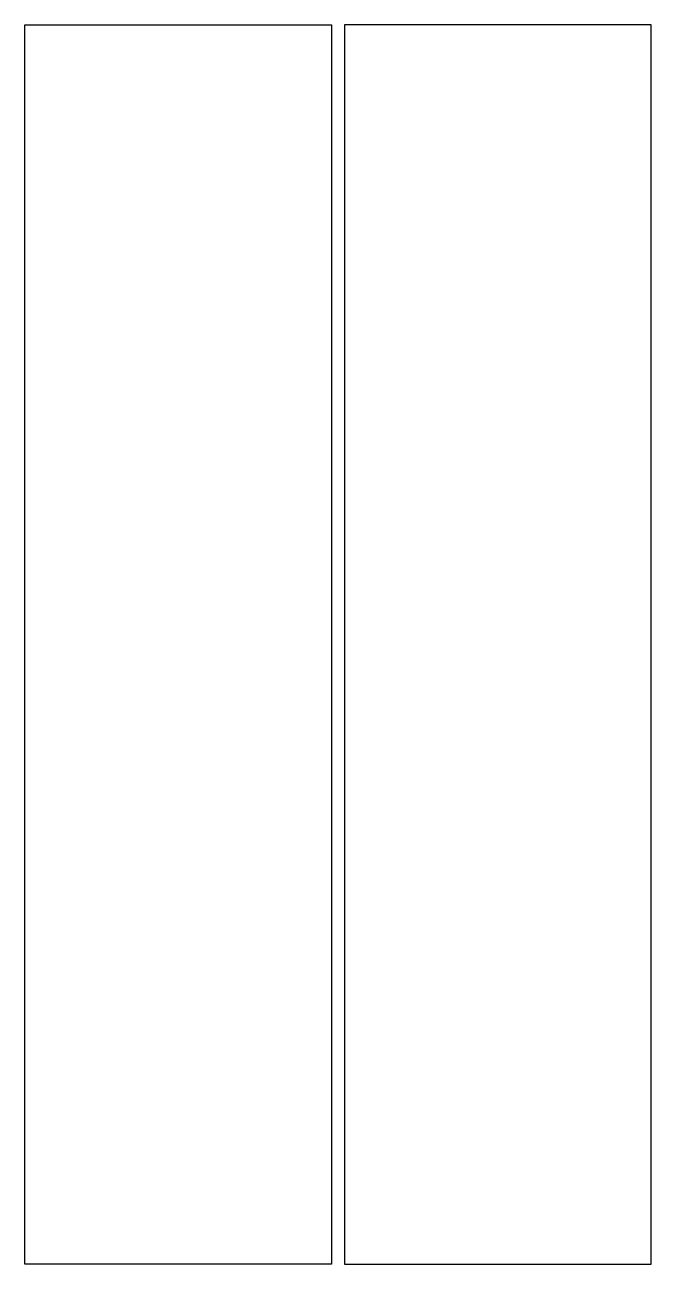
# Model space of a CAD drawing. Extents: x -123 to -25, y 25 to 219.
import ezdxf

# ---------------------------------------------------------------- set-up
doc = ezdxf.new("R2010")
doc.units = 0
doc.header["$MEASUREMENT"] = 0
doc.layers.add('Sketch3', color=7, linetype='Continuous')

msp = doc.modelspace()

# ---------------------------------------------------------------- linework, layer by layer
at = {"layer": 'Sketch3'}
for p, q in [((-123, 217.06, 0.99), (-123, 219, 0.99)), ((-123, 219, 0.99), (-75.48, 219, 0.99)), ((-75.48, 219, 0.99), (-75, 219, 0.99)), ((-75, 219, 0.99), (-75, 26.94, 0.99)), ((-25.48, 219, 0.99), (-73, 219, 0.99)), ((-73, 219, 0.99), (-73, 217.06, 0.99)), ((-25, 219, 0.99), (-25.48, 219, 0.99)), ((-25, 26.94, 0.99), (-25, 219, 0.99)), ((-123, 25, 0.99), (-123, 217.06, 0.99)), ((-73, 217.06, 0.99), (-73, 25, 0.99)), ((-75, 26.94, 0.99), (-75, 25, 0.99)), ((-25, 25, 0.99), (-25, 26.94, 0.99)), ((-122.52, 25, 0.99), (-123, 25, 0.99)), ((-75, 25, 0.99), (-122.52, 25, 0.99)), ((-73, 25, 0.99), (-72.52, 25, 0.99)), ((-72.52, 25, 0.99), (-25, 25, 0.99))]:
    msp.add_line(p, q, dxfattribs=at)

doc.saveas('drawing.dxf')
